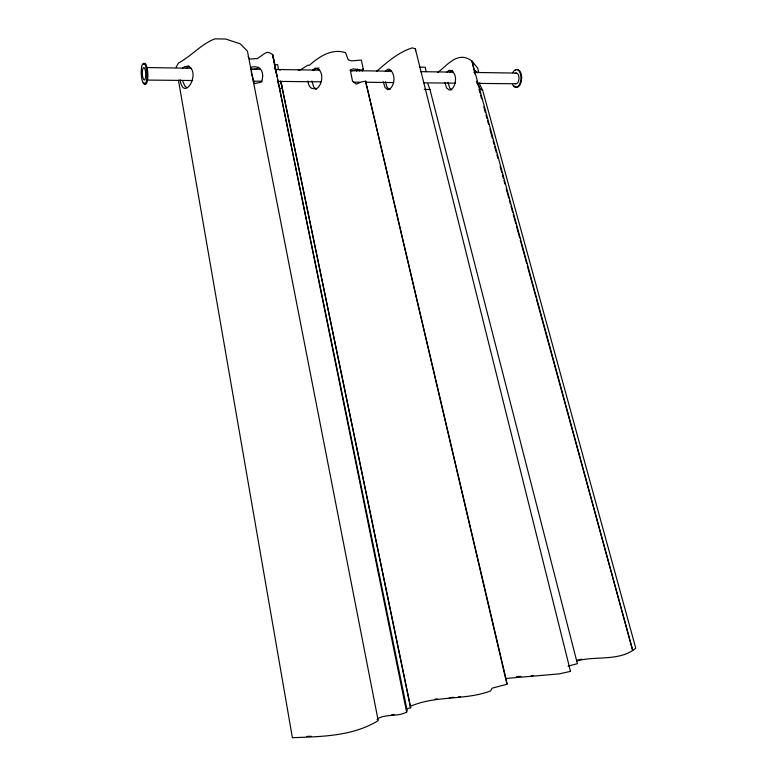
<?xml version="1.0" encoding="UTF-8"?>
<svg xmlns="http://www.w3.org/2000/svg" width="777" height="777" viewBox="0 0 777 777"><rect width="100%" height="100%" fill="white"/><g stroke="black" fill="none" stroke-linecap="round" stroke-linejoin="round"><path stroke-width="1.17" d="M474.902 72.368L475.262 70.552L477.806 72.766M366.725 87.218L365.637 81.206L361.441 81.876L356.332 84.149L352.544 81.313L350.252 69.901L353.253 68.891L363.403 70.221L363.18 68.784L362.208 71.057M406.235 708.925L410.635 707.76L410.314 706.371C435.78 695.143 464.772 700.728 490.617 690.899L492.123 688.179L506.963 684.255L507.109 683.585L366.793 86.432M274.602 68.279L275.175 67.395L277.039 76.457L272.62 54.545L269.784 52.894L267.405 52.302L264.976 53.244L257.44 58.557L249.805 59.062L248.164 56.575M377.068 719.687L379.438 717.715C388.199 714.15 398.251 716.656 406.653 712.12L407.187 710.537L277.612 79.283M356.701 71.29L357.469 69.095M176.175 67.075L178.419 63.063C191.356 56.216 200.971 44.182 214.908 38.85L225.767 39.054L240.2 43.803L247.416 51.107L378.195 720.638C352.593 736.382 321.387 736.586 292.395 737.703L178.448 80.225M479.73 82.721C478.768 85.101 483.585 89.637 481.623 90.142L479.71 88.112L478.088 84.732M186.363 68.444L188.966 66.123M385.266 71.397L387.84 69.26L389.238 69.192C395.794 73.087 395.367 85.567 389.005 89.491L387.606 89.52L385.091 87.558L383.246 81.731M446.707 72.31L449.213 70.231C457.808 71.193 457.041 86.286 450.495 89.928L449.125 89.947L446.639 88.044L444.794 82.362M312.48 70.319L315.141 68.114C324.485 69.124 323.203 85.169 316.132 88.986M449.621 72.348L452.486 70.28M376.651 71.29C387.393 62.034 398.504 52.137 412.296 47.873L415.355 48.864L570.493 671.377L559.226 673.873L505.604 678.496M437.752 72.552C447.756 64.656 458.226 50.592 471.93 61.024L477.748 68.133L478.719 72.504M388.111 71.435L389.782 70.056M182.313 68.386L184.266 66.89L188.219 66.016C201.544 72.951 183.459 103.059 180.079 79.633M258.799 67.22L255.963 69.095L252.447 69.425M576.515 661.033C595.872 655.467 618.997 661.887 635.78 648.232L482.536 89.87M298.378 70.319L300.641 69.716L307.721 65.258L309.45 65.287C319.075 56.546 332.119 48.145 345.571 52.7L348.242 59.887L351.631 60.849L361.344 60.082L363.228 68.832M568.036 666.142L577.389 663.675L429.953 89.491L427.884 83.858M577.078 660.217L581.779 659.178M350.981 70.882L359.362 70.037L359.605 71.018M458.479 696.882L460.722 696.561M531.157 675.796L533.469 675.563M435.12 699.125L437.344 698.902M449.281 697.697L453.904 697.319M391.705 714.685L394.114 714.49M516.297 676.612L520.872 676.359M319.046 68.085L317.385 68.143A9.664 5.934 -81.9 0 0 314.258 70.338M306.828 736.411L311.15 736.256M279.924 88.423L282.323 88.442L281.041 82.449M424.232 89.452L429.953 89.491M146.639 80.07L192.638 80.526M253.176 81.138L261.645 81.226M277.389 81.381L320.969 81.818M353.652 82.148L359.712 82.207M365.763 82.265L393.609 82.547M423.873 82.848L455.351 83.168M477.136 83.382L515.879 83.77M146.261 67.55L191.161 68.221M250.631 69.104L260.334 69.25M274.903 69.474L319.803 70.144M350.145 70.6L391.414 71.212M420.542 71.649L453.312 72.135M473.941 72.446L516.414 73.077M274.223 64.685L277.816 64.753L278.321 69.299L280.274 70.173M419.522 67.152L425.223 67.24L426.175 71.717M390.025 89.54L387.199 87.578L385.363 81.75M451.748 89.909L449.737 88.063L448.008 82.401M186.422 87.412L184.819 85.994L182.886 81.507M476.903 81.459L477.787 83.974M476.767 81.196L477.719 84.703M479.001 89.374L479.963 92.881M480.604 95.212L481.565 98.718M483.809 106.905L485.411 112.743M486.043 115.083L487.004 118.59M487.645 120.93L488.607 124.437M489.889 129.108L492.453 138.461M493.094 140.792L494.055 144.299M494.687 146.639L496.289 152.477M496.93 154.817L497.892 158.323M500.135 166.501L501.738 172.348M502.379 174.689L503.331 178.195M503.972 180.526L504.933 184.032M506.216 188.714L508.78 198.057M509.421 200.398L510.382 203.904M511.023 206.245L512.616 212.082M513.257 214.423L515.821 223.766M516.462 226.107L519.667 237.791M520.299 240.132L526.709 263.51M527.35 265.841L535.994 297.397M536.635 299.737L632.672 650.339L471.93 61.024L474.951 74M365.637 81.206L506.963 684.255M570.357 670.774L570.493 671.377M406.653 712.12L272.62 54.545L275.544 68.046M415.355 48.864L415.627 50.845M311.859 80.993L313.694 87.005L316.258 89.025L314.005 88.665C309.926 89.277 308.08 84.246 307.964 80.954M278.283 82.411L278.419 84.499M515.238 73.475A5.352 2.855 -87.5 0 1 519.017 78.059A5.352 2.855 -87.5 0 1 515.297 83.605M517.016 69.522A8.916 4.759 -87.5 0 1 521.396 80.925A8.916 4.759 -87.5 0 1 513.976 85.761M515.064 70.416A8.916 4.759 -87.5 0 1 516.015 69.784M512.713 72.688A8.916 4.749 -87.5 0 1 519.57 71.814A8.916 4.749 -87.5 0 1 519.386 84.644A8.916 4.749 -87.5 0 1 512.538 84.557M143.424 64.413A10.46 2.807 87.6 0 1 147.067 67.628A10.46 2.807 87.6 0 1 147.348 81.061A10.46 2.807 87.6 0 1 143.794 82.401M262.684 76.282L261.83 81.993L254.38 83.654L251.495 73.407L251.311 67.181C258.488 65.385 262.908 69.386 262.684 76.282M410.635 707.76L280.779 81.167L410.635 707.76M142.473 70.445A6.274 1.68 87.5 0 0 144.221 80.05A6.274 1.68 87.5 0 0 145.396 70.853A6.274 1.68 87.5 0 0 142.473 70.445M141.647 66.977A10.46 2.797 87.5 0 0 143.939 84.042A10.46 2.797 87.5 0 0 146.542 70.28A10.46 2.797 87.5 0 0 141.647 66.977"/></g></svg>
